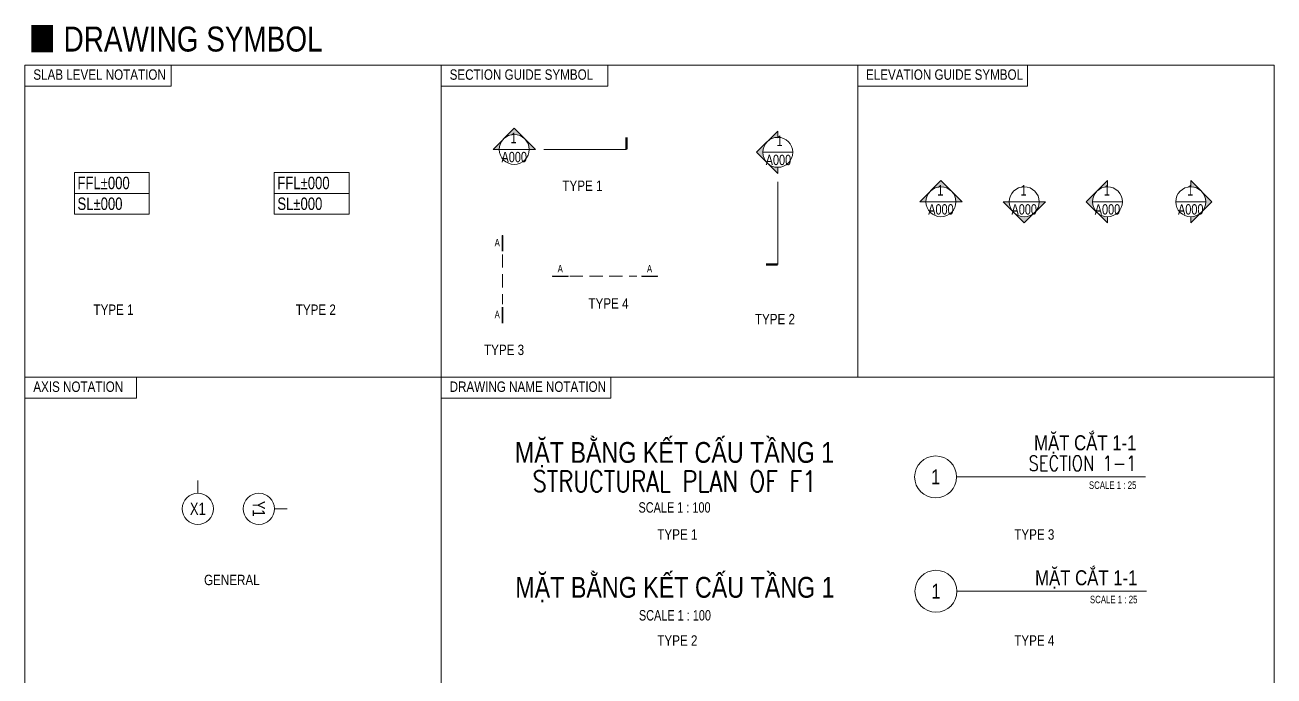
# Model space of a CAD drawing. Header units: millimetres. Extents: x -20379 to 476967, y -520228 to 220376.
# Drawn here: x 232610 to 262610, y 204732 to 220376 of the extents above; entities that cross this region are included whole.
import ezdxf
from ezdxf.enums import TextEntityAlignment as Align

# ---------------------------------------------------------------- set-up
doc = ezdxf.new("R2010")
doc.units = ezdxf.units.MM
doc.header["$MEASUREMENT"] = 0
for name, pattern in [('CEN', [62, 60, -1, 0, -1]), ('CENTER2', [1.125, 0.75, -0.125, 0.125, -0.125]), ('HIDDEN2', [4.762499999999999, 3.175, -1.5875])]:
    doc.linetypes.add(name, pattern=pattern)
for name, color, linetype, lineweight in [('NDC_FRAME', 7, 'Continuous', 20), ('NDC_S_ANNO', 7, 'Continuous', 20), ('NDC_S_AXIS', 5, 'CENTER2', 9), ('NDC_S_ENG TITLE', 3, 'Continuous', 20), ('NDC_S_HIDDEN', 8, 'HIDDEN2', 9), ('NDC_S_SYMBOL', 1, 'Continuous', 13), ('NDC_S_TEXT SYMBOL', 7, 'Continuous', 20), ('NDC_S_THIN LINE', 8, 'Continuous', 9), ('NDC_S_VN TEXT', 7, 'Continuous', 20), ('NDC_S_VN TITLE', 6, 'Continuous', 35)]:
    doc.layers.add(name, color=color, linetype=linetype, lineweight=lineweight)
doc.styles.add('NDC_ANNO', font='', dxfattribs={"width": 0.8})
doc.styles.add('NDC_EN TXT', font='romans.shx', dxfattribs={"width": 0.8})
doc.styles.add('NDC_VIE TXT', font='arial.ttf', dxfattribs={"width": 0.8})
doc.styles.get('NDC_ANNO').set_extended_font_data('Dotum')

# ---------------------------------------------------------------- blocks, each defined once
blk = doc.blocks.new('MARK3A')
at = {"layer": 'NDC_S_ANNO'}
h = blk.add_hatch(color=256, dxfattribs=at)
h.paths.add_polyline_path([(2.545584411621094, 2.545584414303303), (0, 5.091168824583292), (-2.545584411621094, 2.545584410279989, -0.414213562318366)])
h.paths.add_polyline_path([(-5.09116881787777, 0), (-3.6, 0, -0.1989123672315575), (-2.545584411621094, 2.545584410279989)])
h.paths.add_polyline_path([(2.545584411621094, 2.545584414303303, -0.198912367582118), (3.6, 0), (5.091168828606605, 0)])
for p, q in [((0, 5.091168824583292), (-5.09116881787777, 0)), ((5.091168828606605, 0), (0, 5.091168824583292)), ((-5.09116881787777, 0), (-3.6, 0)), ((3.6, 0), (-3.6, 0)), ((3.6, 0), (5.091168823242187, 0))]:
    blk.add_line(p, q, dxfattribs=at)
blk.add_circle((0, 0), 3.6, dxfattribs=at)
blk = doc.blocks.new('MARK3B')
at = {"layer": 'NDC_S_ANNO'}
h = blk.add_hatch(color=256, dxfattribs=at)
h.paths.add_polyline_path([(-2.545584411621094, -2.545584410279989), (-5.091168823242187, 0), (-2.545584411621094, 2.545584410279989, 0.414213562318366)])
h.paths.add_polyline_path([(0, 5.091168820559978), (0, 3.6, 0.1989123672315575), (-2.545584411621094, 2.545584410279989)])
h.paths.add_polyline_path([(-2.545584411621094, -2.545584410279989, 0.198912367582118), (0, -3.6), (0, -5.091168828606605)])
for p, q in [((-5.091168823242187, 0), (0, 5.091168820559978)), ((0, 5.091168820559978), (0, 3.6)), ((0, -5.091168828606605), (-5.091168823242187, 0)), ((-3.6, 0), (3.6, 0)), ((0, -3.6), (0, -5.091168824583292))]:
    blk.add_line(p, q, dxfattribs=at)
blk.add_circle((0, 0), 3.6, dxfattribs=at)
blk = doc.blocks.new('TAG')
at = {"layer": 'NDC_S_ANNO', "linetype": 'CEN'}
blk.add_line((0, 0), (19.9145505541563, 0), dxfattribs=at)
at = {"layer": 'NDC_S_ANNO', "const_width": 0.576}
blk.add_lwpolyline([(19.9145505541563, 0), (19.9145505541563, 2.88)], dxfattribs=at)
blk = doc.blocks.new('*U171')
at = {"layer": 'NDC_S_SYMBOL'}
blk.add_line((2.296212748401287e-16, 3.75), (3.214697847761802e-16, 6.75), dxfattribs=at)
blk.add_circle((0, 0), 3.75, dxfattribs=at)
at = {"layer": 'NDC_S_TEXT SYMBOL', "color": 7, "style": 'NDC_ANNO', "width": 0.8}
blk.add_attdef('GRID', text='', height=3, dxfattribs=at).set_placement((0, 0), align=Align.MIDDLE)
blk = doc.blocks.new('*U172')
at = {"layer": 'NDC_S_SYMBOL'}
blk.add_line((3.75, -1.062288543308996e-15), (6.75, -1.820270868020141e-15), dxfattribs=at)
blk.add_circle((0, 0), 3.75, dxfattribs=at)
at = {"layer": 'NDC_S_TEXT SYMBOL', "color": 7, "style": 'NDC_ANNO', "width": 0.8}
blk.add_attdef('GRID', text='', height=3, rotation=270, dxfattribs=at).set_placement((0, 0), align=Align.MIDDLE)
blk = doc.blocks.new('*U169')
at = {"layer": 'NDC_S_ANNO', "linetype": 'ByBlock', "lineweight": -2}
blk.add_line((7.979808287927882e-07, 3.607142857143081), (1.299038558499888e-07, -0.2499999999999636), dxfattribs=at)
at = {"layer": 'NDC_S_ANNO', "ltscale": 0.005, "const_width": 0.36}
blk.add_lwpolyline([(1.299038558499888e-07, -0.2499999999999636), (7.979808287927882e-07, 3.607142857143081)], dxfattribs=at)
at = {"layer": 'NDC_S_TEXT SYMBOL', "linetype": 'ByBlock', "lineweight": -2, "style": 'NDC_ANNO', "width": 0.8}
blk.add_attdef('DETAIL', text='', height=1.8, dxfattribs=at).set_placement((-0.635006858396082, 1.824862175366434), align=Align.MIDDLE_RIGHT)
blk = doc.blocks.new('*U170')
at = {"layer": 'NDC_S_ANNO', "color": 0, "linetype": 'ByBlock', "lineweight": -2}
blk.add_line((-3.163578286978365, 0.002997485630523524), (0.693564570164258, 0.002999408987907923), dxfattribs=at)
at = {"layer": 'NDC_S_ANNO', "ltscale": 0.005, "const_width": 0.36}
blk.add_lwpolyline([(0.693564570164258, 0.002999408987907923), (-3.163578286978365, 0.002997485630523524)], dxfattribs=at)
at = {"layer": 'NDC_S_TEXT SYMBOL', "linetype": 'ByBlock', "lineweight": -2, "style": 'NDC_ANNO', "width": 0.8}
blk.add_attdef('DETAIL', text='', height=1.8, dxfattribs=at).set_placement((-0.635006858396082, 1.824862175366434), align=Align.MIDDLE_RIGHT)
blk = doc.blocks.new('Drawing name_symbol')
at = {"layer": 'NDC_S_ENG TITLE', "style": 'NDC_EN TXT', "width": 0.8}
blk.add_attdef('SECTDET1', text='', height=5, dxfattribs=at).set_placement((0, 1.011264427095739), align=Align.CENTER)
at = {"layer": 'NDC_S_TEXT SYMBOL', "lineweight": 25, "style": 'NDC_ANNO', "width": 0.8}
blk.add_attdef('SSCALE', text='', height=2.5, dxfattribs=at).set_placement((0, -3.998868953555331), align=Align.CENTER)
at = {"layer": 'NDC_S_VN TITLE', "style": 'NDC_VIE TXT', "width": 0.8}
blk.add_attdef('SECTDET2', text='', height=5, dxfattribs=at).set_placement((0, 7.970649532882817), align=Align.CENTER)
blk = doc.blocks.new('Drawing name_symbol2')
at = {"layer": 'NDC_S_TEXT SYMBOL', "style": 'NDC_ANNO', "width": 0.8}
blk.add_attdef('SSCALE', text='', height=1.8, dxfattribs=at).set_placement((0, -3.998868953555331), align=Align.CENTER)
at = {"layer": 'NDC_S_VN TITLE', "style": 'NDC_VIE TXT', "width": 0.8}
blk.add_attdef('SECTDET1', text='', height=3.6, dxfattribs=at).set_placement((0, -0.3418014960516302), align=Align.CENTER)
blk = doc.blocks.new('*U220')
at = {"layer": 'NDC_S_ANNO'}
blk.add_line((-2.208810534618833e-31, 0), (45.35681176658893, -6.446904599144796e-15), dxfattribs=at)
blk.add_circle((-5.04, 0), 5.04, dxfattribs=at)
at = {"layer": 'NDC_S_ENG TITLE', "style": 'NDC_EN TXT', "width": 0.8}
blk.add_attdef('SECTDET1', text='', height=3.6, dxfattribs=at).set_placement((43.19681176658893, 3.288557397178369), align=Align.MIDDLE_RIGHT)
at = {"layer": 'NDC_S_TEXT SYMBOL', "style": 'NDC_ANNO', "width": 0.8}
blk.add_attdef('DETT', text='', height=3.6, dxfattribs=at).set_placement((-5.04, 0), align=Align.MIDDLE)
blk.add_attdef('SSCALE', text='', height=1.8, dxfattribs=at).set_placement((43.19681176658893, -1.079999998658898), align=Align.TOP_RIGHT)
at = {"layer": 'NDC_S_VN TITLE', "style": 'NDC_VIE TXT', "width": 0.8}
blk.add_attdef('SECTDET2', text='', height=3.6, dxfattribs=at).set_placement((43.19681176658893, 8.207089046461036), align=Align.MIDDLE_RIGHT)
blk = doc.blocks.new('*U221')
at = {"layer": 'NDC_S_ANNO'}
blk.add_line((-2.208810534618833e-31, 0), (45.51926172808918, -6.469994833293447e-15), dxfattribs=at)
blk.add_circle((-5.04, 0), 5.04, dxfattribs=at)
at = {"layer": 'NDC_S_TEXT SYMBOL', "style": 'NDC_ANNO', "width": 0.8}
blk.add_attdef('DETT', text='', height=3.6, dxfattribs=at).set_placement((-5.04, 0), align=Align.MIDDLE)
blk.add_attdef('SSCALE', text='', height=1.8, dxfattribs=at).set_placement((43.35926172808917, -1.079999998658898), align=Align.TOP_RIGHT)
at = {"layer": 'NDC_S_VN TITLE', "style": 'NDC_VIE TXT', "width": 0.8}
blk.add_attdef('SECTDET1', text='', height=3.6, dxfattribs=at).set_placement((43.35926172808917, 5.039999999999994), align=Align.TOP_RIGHT)
blk = doc.blocks.new('NDC-S-ISO_A1')
at = {"layer": 'NDC_FRAME'}
for p, q in [((25453.6189491009, -18666.66666459541), (25453.6189491009, 26333.33333540459)), ((55453.6189491009, 26333.33333540459), (25453.6189491009, 26333.33333540459)), ((28967.79511107231, 25833.33333559085), (28967.79511107231, 26333.33333540459)), ((35453.6189491009, 26333.33333540459), (35453.61894910096, -18666.66666459541)), ((39453.6189491009, 25833.33333540459), (39453.6189491009, 26333.33333521833)), ((45453.6189491009, 26333.33333540459), (45453.61894910096, 18833.33333540459)), ((49532.67413661728, 25833.33333559085), (49532.67413661728, 26333.33333540459)), ((55453.6189491009, 26333.33333540459), (55453.6189491009, -18666.66666459541)), ((25453.6189491009, 25833.33333540459), (28967.79511107231, 25833.33333540459)), ((35453.6189491009, 25833.33333521833), (39453.6189491009, 25833.33333521833)), ((45453.6189491009, 25833.33333540459), (49532.67413661728, 25833.33333540459)), ((25453.6189491009, 18833.33333540459), (55453.61894984596, 18833.33333540459)), ((28129.38868707704, 18333.33333559085), (28129.38868707704, 18833.33333540459)), ((39525.19694695115, 18333.33333559085), (39525.19694695115, 18833.33333540459)), ((25453.6189491009, 18333.33333540459), (28129.38868707704, 18333.33333540459)), ((35453.61894984596, 18333.33333540459), (39525.19694695115, 18333.33333540459))]:
    blk.add_line(p, q, dxfattribs=at)
at = {"layer": 'NDC_S_ANNO'}
for p, q in [((26639.05803538678, 23751.85609493156), (26639.05803538678, 22751.85609493156)), ((26639.05803538678, 22751.85609493156), (26639.05803538678, 23751.85609493156)), ((31439.58247584762, 23751.85609493156), (31439.58247584762, 22751.85609493156)), ((31439.58247584762, 22751.85609493156), (31439.58247584762, 23751.85609493156)), ((26639.05803538678, 23251.85609493156), (28439.05803613184, 23251.85609493156)), ((31439.58247584762, 23251.85609493156), (33239.58247659268, 23251.85609493156))]:
    blk.add_line(p, q, dxfattribs=at)
for points in [[(26639.05803538678, 23751.85609493156), (28439.05803613184, 23751.85609493156), (28439.05803613184, 22751.85609493156), (26639.05803538678, 22751.85609493156)], [(31439.58247584762, 23751.85609493156), (33239.58247659268, 23751.85609493156), (33239.58247659268, 22751.85609493156), (31439.58247584762, 22751.85609493156)]]:
    blk.add_lwpolyline(points, dxfattribs=at)
at = {"layer": 'NDC_S_HIDDEN', "ltscale": 100}
for p, q in [((36922.36699432612, 21787.88615700447), (36922.3670871146, 20595.12871271367)), ((38536.16456926207, 21261.31707666691), (40145.58720061986, 21261.31707666691))]:
    blk.add_line(p, q, dxfattribs=at)
at = {"layer": 'NDC_S_ANNO', "yscale": 100, "zscale": 100}
for name, p, xscale in [('MARK3A', (37204.5644079913, 24309.22680347711), 100), ('TAG', (37911.67118974222, 24309.22680310458), 100), ('MARK3B', (43535.8876747918, 24239.92186708674), 100), ('MARK3B', (51453.6189491009, 23052.08333540459), 100), ('MARK3B', (53453.6189491009, 23052.08333540459), -100)]:
    blk.add_blockref(name, p, dxfattribs=dict(at, xscale=xscale))
at = {"layer": 'NDC_S_ANNO', "xscale": -100, "yscale": 100, "zscale": 100, "rotation": 90}
blk.add_blockref('TAG', (43535.8876747918, 23532.81508533582), dxfattribs=at)
at = {"layer": 'NDC_S_ANNO', "xscale": 100, "yscale": 100, "zscale": 100}
blk.add_blockref('Drawing name_symbol', (41054.78713572497, 15981.910932656), dxfattribs=at).add_auto_attribs({'SECTDET1': 'STRUCTURAL PLAN OF F1', 'SECTDET2': 'MẶT BẰNG KẾT CẤU TẦNG 1', 'SSCALE': 'SCALE 1 : 100'})
at = {"layer": 'NDC_S_AXIS', "xscale": 100, "yscale": 100, "zscale": 100}
for name, p, values in [('*U171', (29604.88569949946, 15675.28357835855), {'GRID': 'X1'}), ('*U172', (31072.09393191343, 15675.28357835855), {'GRID': 'Y1'})]:
    blk.add_blockref(name, p, dxfattribs=at).add_auto_attribs(values)
at = {"layer": 'NDC_S_SYMBOL', "xscale": 100, "yscale": 100, "zscale": 100}
blk.add_blockref('MARK3A', (47453.6189491009, 23052.08333540459), dxfattribs=at)
at = {"layer": 'NDC_S_SYMBOL', "xscale": 100, "yscale": 100, "zscale": 100, "rotation": 180}
blk.add_blockref('MARK3A', (49453.6189491009, 23052.08333540459), dxfattribs=at)
at = {"layer": 'NDC_S_SYMBOL', "xscale": 100, "yscale": 100, "zscale": 100}
for name, p in [('*U169', (36922.36699432612, 21887.88615700447)), ('*U170', (38436.16454755946, 21261.0170983695)), ('*U170', (40581.30146463151, 21261.01736550247)), ('*U169', (36922.36699432612, 20159.41442699936))]:
    blk.add_blockref(name, p, dxfattribs=at).add_auto_attribs({'DETAIL': 'A'})
at = {"layer": 'NDC_S_THIN LINE', "xscale": 100, "yscale": 100, "zscale": 100}
for name, p, values in [('*U220', (47829.50624796801, 16440.23236462218), {'SECTDET1': 'SECTION 1-1', 'SECTDET2': 'MẶT CẮT 1-1', 'DETT': '1', 'SSCALE': 'SCALE 1 : 25'}), ('*U221', (47837.43883971503, 13693.01883381652), {'SECTDET1': 'MẶT CẮT 1-1', 'DETT': '1', 'SSCALE': 'SCALE 1 : 25'})]:
    blk.add_blockref(name, p, dxfattribs=at).add_auto_attribs(values)
at = {"layer": 'NDC_S_THIN LINE'}
ref = blk.add_blockref('Drawing name_symbol2', (41064.43484729348, 13389.84350994199), dxfattribs=dict(at, xscale=100, yscale=100, zscale=100))
ref.add_attrib('SECTDET1', 'MẶT BẰNG KẾT CẤU TẦNG 1', dxfattribs={"layer": 'NDC_S_VN TITLE', "height": 500, "style": 'NDC_VIE TXT', "width": 0.8}).set_placement((41064.43484729348, 13536.90846323027), align=Align.CENTER)
ref.add_attrib('SSCALE', 'SCALE 1 : 100', dxfattribs={"layer": 'NDC_S_TEXT SYMBOL', "height": 250, "style": 'NDC_ANNO', "width": 0.8}).set_placement((41064.43484729348, 12989.95661458645), align=Align.CENTER)
at = {"layer": 'NDC_S_TEXT SYMBOL', "style": 'NDC_ANNO', "width": 0.8}
for s, height, p in [('1', 250, (37117.45009400143, 24584.4334572509)), ('1', 250, (43504.25198803662, 24515.12852123305)), ('FFL%%P000', 300, (26714.91207159875, 23504.28215894599)), ('FFL%%P000', 300, (31515.43651205959, 23504.28215894599)), ('1', 250, (47366.50463660114, 23327.28998936464)), ('1', 250, (49366.50463660114, 23327.28998936464)), ('1', 250, (51366.50463809125, 23327.28998880585)), ('1', 250, (53366.50463809125, 23327.28998880585)), ('SL%%P000', 300, (26714.91207159875, 23004.28215894599)), ('SL%%P000', 300, (31515.43651205959, 23004.28215894599))]:
    blk.add_text(s, height=height, dxfattribs=at).set_placement(p, align=Align.MIDDLE_LEFT)
for p in [(37204.5644079913, 24126.30412149728), (43550.2898504865, 24056.99918473438), (47453.61894835584, 22869.16065342475), (49453.61894835584, 22869.16065342475), (51453.6189491009, 22869.16065286596), (53453.6189491009, 22869.16065286596)]:
    blk.add_text('A000', height=250, dxfattribs=at).set_placement(p, align=Align.MIDDLE_CENTER)
at = {"layer": 'NDC_S_VN TEXT', "color": 3, "style": 'NDC_VIE TXT', "width": 0.8}
for s, height, p in [('\\M+3A1E1 DRAWING SYMBOL ', 600, (25539.8547614073, 26961.8224739631)), ('SLAB LEVEL NOTATION', 250, (25653.6189491009, 26108.33333540459)), ('SECTION GUIDE SYMBOL', 250, (35653.6189491009, 26108.33333521833)), ('ELEVATION GUIDE SYMBOL', 250, (45653.6189491009, 26108.33333540459)), ('TYPE 1', 250, (38360.8409003886, 23436.43976105897)), ('TYPE 4', 250, (38988.12256804114, 20608.56674782753)), ('TYPE 1', 250, (27098.80748187058, 20458.33333540459)), ('TYPE 2', 250, (31957.75102172844, 20458.33333540459)), ('TYPE 2', 250, (42985.38380992512, 20232.27363561753)), ('TYPE 3', 250, (36478.99589743331, 19494.1341380012)), ('AXIS NOTATION', 250, (25653.61894984596, 18608.33333540459)), ('DRAWING NAME NOTATION', 250, (35653.61895059102, 18608.33333540459)), ('TYPE 1', 250, (40641.58255867666, 15056.64077409434)), ('TYPE 3', 250, (49214.97970380593, 15056.64077409434)), ('GENERAL', 250, (29755.16426921781, 13964.69869354572)), ('TYPE 2', 250, (40641.58255867666, 12509.21653114371)), ('TYPE 4', 250, (49214.97970380593, 12509.21653114371))]:
    blk.add_text(s, height=height, dxfattribs=at).set_placement(p, align=Align.MIDDLE_LEFT)

msp = doc.modelspace()

# ---------------------------------------------------------------- block references
msp.add_blockref('NDC-S-ISO_A1', (207156.0713817428, 193076.1018797399))

doc.saveas('drawing.dxf')
